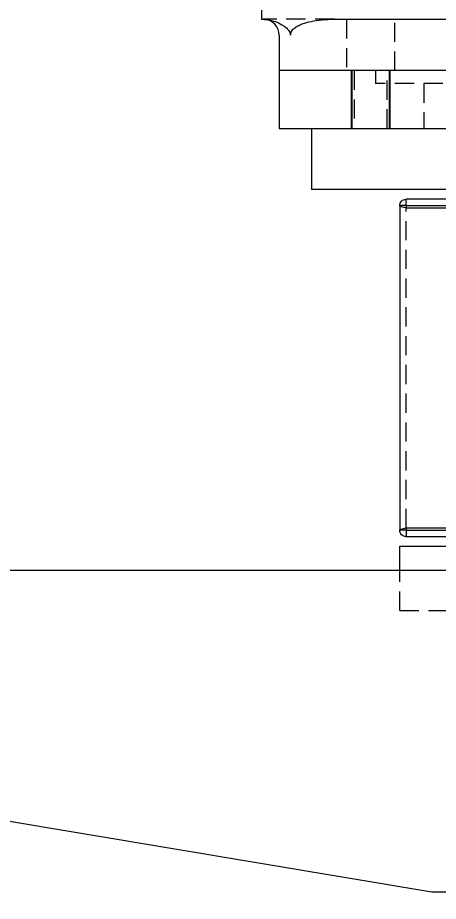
# Model space of a CAD drawing. Header units: millimetres. Extents: x 0 to 3953, y 1 to 2793.
# Drawn here: x 870.8 to 1001.7, y 1405.1 to 1680.1 of the extents above; entities that cross this region are included whole.
import ezdxf

# ---------------------------------------------------------------- set-up
doc = ezdxf.new("R2010")
doc.units = ezdxf.units.MM
doc.header["$LTSCALE"] = 4.7
doc.linetypes.add('HIDDEN', pattern=[1.905, 1.27, -0.635])
doc.layers.add('D', color=1, linetype='Continuous')
doc.styles.add('SLDTEXTSTYLE1', font='TXT', dxfattribs={"width": 0.75})
doc.dimstyles.new('SLDDIMSTYLE0', dxfattribs={"dimtxt": 22.38375, "dimasz": 11.75, "dimexe": 0, "dimexo": 0.0625, "dimgap": 5.595937, "dimtad": 1, "dimrnd": 1e-09, "dimzin": 12, "dimdsep": 46, "dimtxsty": 'SLDTEXTSTYLE1', "dimsah": 1, "dimcen": 0.09, "dimadec": 0, "dimazin": 3, "dimtfac": 1, "dimtofl": 0, "dimtmove": 0, "dimatfit": 3, "dimfxl": 0, "dimfrac": 2, "dimtolj": 1, "dimtzin": 12, "dimarcsym": 0})

# ---------------------------------------------------------------- blocks, each defined once
blk = doc.blocks.new('_D_18')
at = {"layer": 'D'}
for p, q in [((1227.49, 2508.59), (533.59, 2508.59)), ((538.24, 2508.59), (538.24, 381.59)), ((727.49, 381.59), (533.59, 381.59))]:
    blk.add_line(p, q, dxfattribs=at)
for points in [[(538.24, 2508.59), (535.89, 2496.84), (540.59, 2496.84)], [(538.24, 381.59), (540.59, 393.34), (535.89, 393.34)]]:
    blk.add_solid(points, dxfattribs=at)
at = {"layer": 'D', "insert": (509.39, 1412.01), "char_height": 22.384, "attachment_point": 1, "rotation": 90, "style": 'SLDTEXTSTYLE1'}
blk.add_mtext('2127', dxfattribs=at)

msp = doc.modelspace()

# ---------------------------------------------------------------- linework, layer by layer
at = {"color": 7, "linetype": 'Continuous', "lineweight": 15}
for p, q in [((946.589, 1764.593), (946.589, 1679.593)), ((946.589, 1679.593), (947.177, 1679.593)), ((969.263, 1679.593), (1207.144, 1679.593)), ((952.144, 1674.593), (952.144, 1663.593)), ((952.144, 1663.593), (952.144, 1645.593)), ((1212.144, 1663.593), (952.144, 1663.593)), ((952.144, 1645.593), (1009.644, 1645.593)), ((962.144, 1645.593), (962.144, 1626.593)), ((1001.454, 1626.593), (962.144, 1626.593)), ((1009.644, 1626.593), (1001.454, 1626.593)), ((991.644, 1621.593), (991.644, 1623.593)), ((1009.644, 1623.593), (991.644, 1623.593)), ((989.644, 1621.593), (989.644, 1520.593)), ((991.644, 1621.593), (989.644, 1621.593)), ((991.644, 1621.593), (991.644, 1620.886)), ((991.644, 1621.593), (1009.644, 1621.593)), ((991.644, 1620.886), (1009.644, 1620.886)), ((991.644, 1521.3), (991.644, 1520.593)), ((991.644, 1521.3), (1011.644, 1521.3)), ((991.644, 1520.593), (989.644, 1520.593)), ((991.644, 1520.593), (991.644, 1518.593)), ((991.644, 1520.593), (1011.644, 1520.593)), ((991.644, 1518.593), (1011.644, 1518.593)), ((989.644, 1515.593), (1019.644, 1515.593)), ((989.644, 1508.093), (989.644, 1515.593)), ((1094.644, 1508.093), (699.644, 1508.093)), ((699.644, 1458.093), (999.644, 1408.093)), ((999.644, 1408.093), (1094.644, 1408.093))]:
    msp.add_line(p, q, dxfattribs=at)
at = {"color": 7, "linetype": 'HIDDEN', "lineweight": 0}
for p, q in [((969.263, 1679.593), (947.177, 1679.593)), ((973.105, 1679.593), (973.105, 1663.593)), ((988.105, 1663.593), (988.105, 1679.593)), ((975.505, 1663.593), (975.505, 1645.593)), ((982.144, 1663.593), (982.144, 1659.593)), ((982.144, 1663.593), (982.144, 1659.593)), ((985.705, 1645.593), (985.705, 1663.593)), ((1182.144, 1659.593), (982.144, 1659.593)), ((997.144, 1659.593), (997.144, 1645.593)), ((991.644, 1521.3), (991.644, 1620.886)), ((989.644, 1495.593), (989.644, 1508.093)), ((989.644, 1495.593), (1019.644, 1495.593))]:
    msp.add_line(p, q, dxfattribs=at)
at = {"color": 7, "linetype": 'Continuous', "lineweight": 15}
msp.add_arc((947.144, 1674.593), 5, 0, 84.57759, dxfattribs=at)
for points, knots in [([(947.177, 1679.593), (947.596, 1679.556), (948.299, 1679.494), (950.039, 1679.163), (951.877, 1678.575), (953.509, 1677.629), (954.605, 1676.709), (955.052, 1676.215), (955.362, 1675.758), (955.559, 1675.272), (955.645, 1674.919), (955.654, 1674.676), (955.657, 1674.593)], [0, 0, 0, 0, 0.2836235, 0.4746555, 0.6658151, 0.8559512, 0.9014783, 0.9331197, 0.966048, 0.9794132, 0.9929267, 1, 1, 1, 1]), ([(955.657, 1674.593), (955.662, 1674.697), (955.672, 1674.937), (955.779, 1675.358), (956.147, 1676.141), (956.925, 1676.893), (958.043, 1677.627), (959.736, 1678.353), (962.154, 1679.018), (965.446, 1679.499), (967.988, 1679.561), (969.263, 1679.593)], [0, 0, 0, 0, 0.010929, 0.0251682, 0.0511665, 0.1381731, 0.2384311, 0.338822, 0.5428063, 0.7707172, 1, 1, 1, 1]), ([(989.644, 1621.593), (989.674, 1621.855), (989.734, 1622.379), (990.197, 1623.04), (990.858, 1623.503), (991.382, 1623.563), (991.644, 1623.593)], [0, 0, 0, 0, 0.2499896, 0.4999943, 0.7499997, 1, 1, 1, 1]), ([(991.644, 1620.886), (991.382, 1620.945), (990.858, 1621.062), (990.197, 1621.239), (989.734, 1621.416), (989.674, 1621.534), (989.644, 1621.593)], [0, 0, 0, 0, 0.249998, 0.4999996, 0.7499993, 1, 1, 1, 1]), ([(989.644, 1520.593), (989.674, 1520.652), (989.734, 1520.77), (990.197, 1520.946), (990.858, 1521.123), (991.382, 1521.241), (991.644, 1521.3)], [0, 0, 0, 0, 0.2500007, 0.5000004, 0.750002, 1, 1, 1, 1]), ([(991.644, 1518.593), (991.382, 1518.623), (990.858, 1518.683), (990.197, 1519.145), (989.734, 1519.807), (989.674, 1520.331), (989.644, 1520.593)], [0, 0, 0, 0, 0.2500003, 0.5000057, 0.7500104, 1, 1, 1, 1])]:
    msp.add_open_spline(points, degree=3, knots=knots, dxfattribs=at)
at = {"layer": 'D'}
for p, q in [((974.605, 1663.593), (974.605, 1645.593)), ((986.605, 1645.593), (986.605, 1663.593))]:
    msp.add_line(p, q, dxfattribs=at)

# ---------------------------------------------------------------- dimensions: what is measured, and where the dimension line sits
dim = msp.add_linear_dim(base=(538.241, 381.593), p1=(1232.144, 2508.593), p2=(732.144, 381.593), angle=90, dimstyle='SLDDIMSTYLE0', dxfattribs=at)
dim.commit()
dim.dimension.update_dxf_attribs({"geometry": '_D_18', "text_midpoint": (538.241, 1445.093), "dimtype": 160})

doc.saveas('drawing.dxf')
